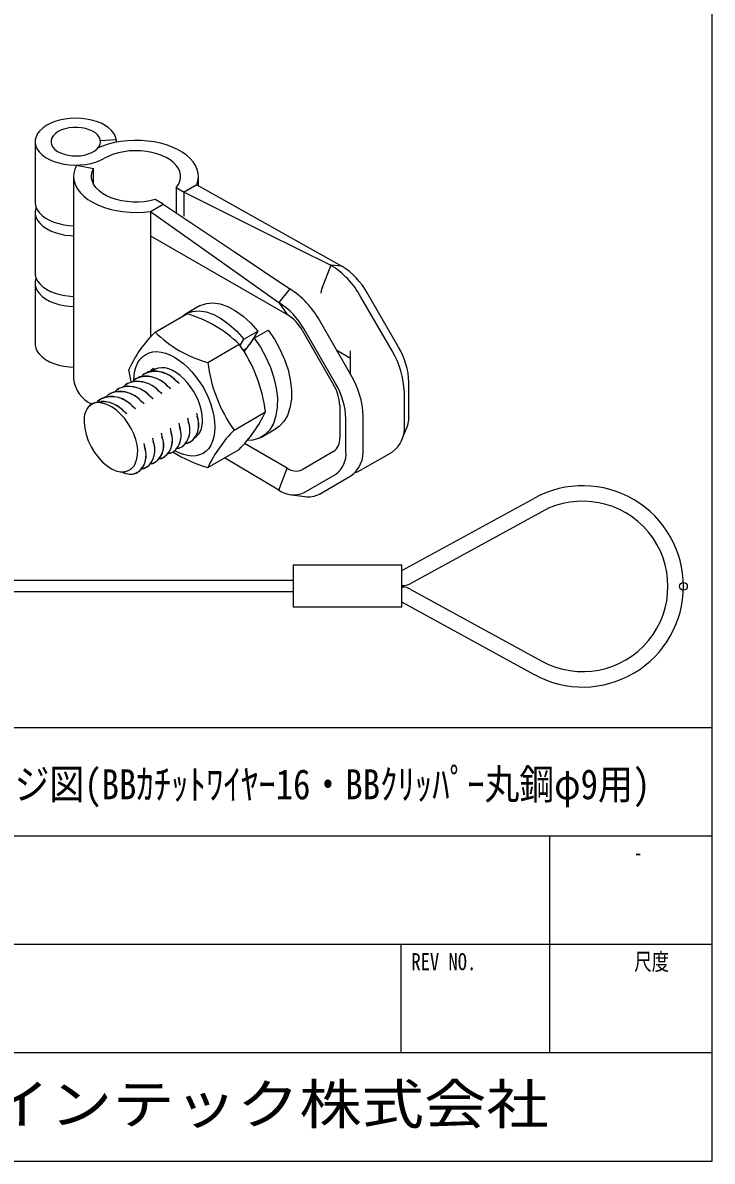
# Model space of a CAD drawing. Units: millimetres on the paper. Extents: x -141 to 141, y -97 to 98.
# Drawn here: x 96.2 to 140.7, y -96.8 to -23.2 of the extents above; entities that cross this region are included whole.
import ezdxf
from ezdxf.enums import TextEntityAlignment as Align

# ---------------------------------------------------------------- set-up
doc = ezdxf.new("R2010")
doc.units = ezdxf.units.MM
doc.header["$PDMODE"] = 32
doc.header["$PDSIZE"] = 0.5
doc.layers.add('0-0_文字･図枠･寸法', color=7, linetype='Continuous')
doc.layers.add('0-1_BBクリッパー', color=7, linetype='Continuous')
doc.styles.add('ＭＳ ゴシック', font='')
doc.styles.get('ＭＳ ゴシック').set_extended_font_data('MS Gothic')

msp = doc.modelspace()

# ---------------------------------------------------------------- linework, layer by layer
at = {"layer": '0-0_文字･図枠･寸法'}
for p, q in [((140.709, -24.503), (140.709, 98.247)), ((140.709, -96.753), (140.709, -24.503)), ((140.709, -75.753), (62.209, -75.753)), ((130.209, -75.753), (130.209, -89.753)), ((140.709, -82.753), (62.209, -82.753)), ((120.609, -82.753), (120.609, -89.753)), ((140.709, -89.753), (30.709, -89.753)), ((-141.291, -96.753), (140.709, -96.753))]:
    msp.add_line(p, q, dxfattribs=at)
msp.add_lwpolyline([(140.709, -68.753), (30.709, -68.753), (30.709, -96.753)], dxfattribs=at)
at = {"layer": '0-1_BBクリッパー'}
for p, q in [((96.992, -30.868), (96.992, -34.787)), ((101.209, -30.788), (102.229, -30.736)), ((102.229, -30.736), (102.229, -30.908)), ((101.082, -31.238), (101.082, -31.256)), ((101.204, -32.074), (101.471, -31.939)), ((99.673, -32.396), (100.768, -32.601)), ((100.768, -33.628), (100.768, -32.601)), ((99.475, -33.115), (99.475, -46.177)), ((106.105, -33.831), (106.105, -35.477)), ((106.105, -33.831), (106.614, -34.125)), ((107.428, -33.655), (106.614, -34.125)), ((107.428, -33.655), (116.793, -38.913)), ((107.538, -33.716), (107.538, -33.115)), ((106.614, -35.692), (106.614, -34.125)), ((104.442, -35.379), (105.256, -34.908)), ((105.256, -34.908), (104.748, -34.615)), ((96.992, -35.44), (96.992, -39.359)), ((104.442, -35.379), (104.442, -36.946)), ((104.442, -36.946), (104.442, -43.516)), ((104.442, -36.946), (113.272, -42.043)), ((116.087, -38.85), (115.504, -40.354)), ((116.793, -38.913), (116.087, -38.85)), ((96.992, -40.012), (96.992, -43.931)), ((113.428, -40.385), (112.723, -41.263)), ((120.037, -44.392), (118.007, -40.877)), ((120.454, -44.151), (118.424, -40.636)), ((107.597, -41.486), (106.692, -42.008)), ((112.723, -41.263), (113.272, -42.043)), ((104.74, -43.172), (106.776, -41.997)), ((117.377, -45.927), (115.348, -42.412)), ((110.47, -43.631), (111.375, -43.109)), ((111.375, -43.109), (110.847, -43.956)), ((114.231, -43.056), (116.261, -46.572)), ((116.384, -46.5), (114.355, -42.985)), ((108.136, -45.133), (110.172, -43.957)), ((110.22, -44.033), (110.47, -43.631)), ((110.478, -44.44), (111.143, -43.569)), ((111.119, -43.6), (111.089, -43.568)), ((110.637, -44.231), (110.424, -44.355)), ((117.36, -44.877), (116.477, -44.368)), ((117.36, -45.896), (117.36, -44.388)), ((103.193, -46.393), (103.042, -45.588)), ((104.656, -45.507), (104.647, -45.512)), ((103.525, -46.16), (103.516, -46.165)), ((104.091, -45.834), (104.082, -45.839)), ((102.394, -46.813), (102.385, -46.818)), ((102.959, -46.487), (102.95, -46.492)), ((120.832, -49.173), (120.832, -47.067)), ((121.13, -48.531), (121.13, -46.425)), ((100.693, -47.806), (100.422, -48.019)), ((100.688, -47.798), (100.513, -47.926)), ((100.697, -47.793), (100.688, -47.798)), ((100.874, -47.733), (100.809, -47.766)), ((101.263, -47.466), (101.254, -47.471)), ((101.828, -47.14), (101.819, -47.145)), ((107.431, -48.447), (107.424, -48.404)), ((109.834, -49.509), (111.87, -48.334)), ((116.658, -47.909), (116.658, -50.015)), ((106.3, -49.1), (106.293, -49.057)), ((106.865, -48.773), (106.858, -48.73)), ((117.06, -50.88), (117.06, -48.775)), ((118.172, -50.708), (118.172, -48.603)), ((105.168, -49.753), (105.162, -49.71)), ((105.734, -49.427), (105.727, -49.383)), ((111.611, -49.956), (112.516, -49.433)), ((120.653, -50.188), (120.978, -49.394)), ((104.037, -50.406), (104.03, -50.363)), ((104.603, -50.08), (104.596, -50.036)), ((106.457, -50.607), (106.466, -50.602)), ((107.023, -50.281), (107.032, -50.276)), ((108.136, -51.925), (110.172, -50.75)), ((113.272, -51.971), (110.504, -50.373)), ((105.326, -51.26), (105.335, -51.255)), ((105.892, -50.934), (105.901, -50.929)), ((112.723, -53.385), (109.225, -51.296)), ((116.261, -50.894), (114.231, -52.066)), ((118.007, -52.102), (120.037, -50.93)), ((103.123, -52.037), (103.186, -52.001)), ((103.186, -52.01), (103.129, -52.048)), ((103.137, -52.044), (103.179, -52.032)), ((103.156, -52.033), (103.157, -52.033)), ((104.195, -51.913), (104.204, -51.908)), ((104.76, -51.587), (104.77, -51.582)), ((112.723, -53.385), (113.272, -51.971)), ((103.629, -52.24), (103.638, -52.235)), ((114.355, -53.546), (116.384, -52.374)), ((115.348, -53.638), (117.377, -52.466)), ((113.546, -53.684), (114.397, -53.8)), ((120.721, -58.556), (129.226, -53.901)), ((129.707, -54.778), (121.201, -59.433)), ((113.679, -58.209), (120.679, -58.209)), ((113.679, -60.959), (113.679, -58.209)), ((120.679, -60.959), (120.679, -58.209)), ((120.679, -58.556), (120.721, -58.556)), ((83.852, -59.209), (113.679, -59.209)), ((120.721, -59.556), (120.679, -59.556)), ((113.679, -59.959), (83.852, -59.959)), ((120.679, -59.656), (120.721, -59.656)), ((121.201, -59.779), (129.707, -64.434)), ((120.679, -60.959), (113.679, -60.959)), ((120.721, -60.656), (120.679, -60.656)), ((129.226, -65.311), (120.721, -60.656))]:
    msp.add_line(p, q, dxfattribs=at)
for points in [[(102.229, -30.736), (102.174, -30.534), (102.073, -30.338), (101.927, -30.152), (101.738, -29.978), (101.511, -29.821), (101.249, -29.683), (100.957, -29.567), (100.641, -29.474), (100.306, -29.407), (99.958, -29.367), (99.604, -29.354), (99.25, -29.369), (98.903, -29.411), (98.569, -29.48), (98.255, -29.574), (97.964, -29.691), (97.705, -29.831), (97.48, -29.989), (97.294, -30.163), (97.15, -30.35), (97.052, -30.547), (97, -30.75), (96.996, -30.954), (97.04, -31.157), (97.131, -31.355), (97.268, -31.544), (97.447, -31.721), (97.666, -31.882), (97.92, -32.024), (98.206, -32.146), (98.517, -32.244), (98.848, -32.317), (99.194, -32.363), (99.547, -32.382), (99.901, -32.374), (100.25, -32.338), (100.588, -32.275), (100.907, -32.187), (101.204, -32.074)], [(107.428, -33.655), (107.506, -33.408), (107.537, -33.157), (107.522, -32.906), (107.46, -32.658), (107.351, -32.415), (107.198, -32.18), (107.002, -31.956), (106.766, -31.745), (106.491, -31.55), (106.182, -31.374), (105.841, -31.218), (105.474, -31.083), (105.083, -30.973), (104.674, -30.887), (104.252, -30.828), (103.821, -30.795), (103.386, -30.789), (102.953, -30.81), (102.526, -30.858), (102.11, -30.932), (101.711, -31.031), (101.333, -31.155), (101.06, -31.265)], [(106.105, -33.831), (106.242, -33.635), (106.334, -33.43), (106.38, -33.22), (106.38, -33.009), (106.334, -32.799), (106.241, -32.594), (106.105, -32.398), (105.926, -32.213), (105.708, -32.043), (105.454, -31.89), (105.169, -31.758), (104.857, -31.647), (104.523, -31.56), (104.173, -31.498), (103.812, -31.462), (103.445, -31.453), (103.08, -31.471), (102.722, -31.515), (102.377, -31.586), (102.049, -31.681), (101.746, -31.8), (101.471, -31.939)], [(99.673, -32.396), (99.558, -32.646), (99.492, -32.903), (99.476, -33.162), (99.511, -33.421), (99.594, -33.676), (99.727, -33.924), (99.906, -34.162), (100.13, -34.386), (100.397, -34.595), (100.701, -34.786), (101.041, -34.956), (101.411, -35.103), (101.808, -35.225), (102.225, -35.321), (102.658, -35.39), (103.102, -35.43), (103.551, -35.442), (104, -35.425), (104.442, -35.379)], [(104.748, -34.615), (104.402, -34.695), (104.041, -34.748), (103.671, -34.774), (103.299, -34.773), (102.93, -34.743), (102.57, -34.687), (102.226, -34.604), (101.904, -34.496), (101.609, -34.365), (101.345, -34.213), (101.118, -34.043), (100.93, -33.857), (100.786, -33.658), (100.687, -33.451), (100.635, -33.238), (100.632, -33.023), (100.676, -32.81), (100.768, -32.601)], [(106.614, -34.125), (111.919, -36.771), (116.087, -38.85)], [(96.992, -34.787), (96.996, -34.873), (97.04, -35.076), (97.131, -35.274), (97.268, -35.463), (97.447, -35.64), (97.666, -35.801), (97.92, -35.943), (98.206, -36.064), (98.517, -36.163), (98.848, -36.235), (99.194, -36.282), (99.475, -36.3)], [(97.054, -35.114), (97.031, -35.18), (96.994, -35.382), (97.004, -35.585), (97.061, -35.785), (97.164, -35.979), (97.311, -36.164), (97.499, -36.335), (97.725, -36.49), (97.985, -36.627), (98.275, -36.742), (98.588, -36.834), (98.92, -36.901), (99.265, -36.941), (99.475, -36.953)], [(105.256, -34.908), (109.833, -37.975), (113.428, -40.385)], [(104.442, -35.379), (109.079, -38.674), (112.723, -41.263)], [(96.992, -39.359), (97.004, -39.504), (97.061, -39.704), (97.164, -39.898), (97.311, -40.082), (97.499, -40.254), (97.725, -40.409), (97.985, -40.546), (98.275, -40.661), (98.588, -40.753), (98.92, -40.819), (99.265, -40.86), (99.475, -40.871)], [(97.054, -39.685), (97.052, -39.691), (97, -39.893), (96.996, -40.098), (97.04, -40.301), (97.131, -40.499), (97.268, -40.688), (97.447, -40.864), (97.666, -41.025), (97.92, -41.168), (98.206, -41.289), (98.517, -41.387), (98.848, -41.46), (99.194, -41.507), (99.475, -41.524)], [(115.504, -40.354), (115.459, -40.506), (115.443, -40.65)], [(106.484, -42.165), (106.752, -41.975), (107.143, -41.839), (107.578, -41.806), (108.039, -41.875), (108.522, -42.044), (109.025, -42.313), (109.529, -42.677), (110.016, -43.123), (110.47, -43.631)], [(107.601, -41.493), (107.657, -41.453), (108.048, -41.316), (108.483, -41.284), (108.944, -41.353), (109.427, -41.521), (109.93, -41.79), (110.434, -42.155), (110.921, -42.6), (111.375, -43.109)], [(111.143, -43.569), (112.048, -43.047), (112.447, -43.634), (112.801, -44.272), (113.095, -44.941), (113.319, -45.614), (113.467, -46.269), (113.54, -46.902), (113.534, -47.509), (113.446, -48.066), (113.28, -48.554), (113.045, -48.958), (112.743, -49.276), (112.509, -49.422)], [(96.992, -43.931), (96.996, -44.017), (97.04, -44.22), (97.131, -44.418), (97.268, -44.606), (97.447, -44.783), (97.666, -44.944), (97.92, -45.087), (98.206, -45.208), (98.517, -45.306), (98.848, -45.379), (99.194, -45.426), (99.475, -45.443)], [(111.143, -43.569), (111.542, -44.156), (111.896, -44.795), (112.19, -45.463), (112.414, -46.137), (112.562, -46.791), (112.635, -47.424), (112.629, -48.031), (112.541, -48.589), (112.375, -49.077), (112.14, -49.48), (111.838, -49.799), (111.468, -50.03), (111.041, -50.16), (110.665, -50.181)], [(103.373, -46.302), (103.389, -45.974), (103.438, -45.668), (103.519, -45.39), (103.632, -45.142), (103.773, -44.928), (103.943, -44.75), (104.138, -44.611), (104.356, -44.511), (104.595, -44.453), (104.852, -44.438), (105.122, -44.465), (105.404, -44.533), (105.693, -44.643), (105.985, -44.793), (106.278, -44.981), (106.566, -45.205), (106.848, -45.461), (107.119, -45.746), (107.375, -46.058), (107.614, -46.392), (107.832, -46.743), (108.028, -47.108), (108.197, -47.482), (108.339, -47.86), (108.451, -48.237), (108.532, -48.609), (108.581, -48.971), (108.597, -49.318), (108.581, -49.646), (108.532, -49.951), (108.451, -50.23), (108.339, -50.478), (108.197, -50.692), (108.028, -50.87), (107.832, -51.009), (107.614, -51.109), (107.375, -51.167), (107.119, -51.182), (106.848, -51.155)], [(104.653, -45.523), (104.554, -45.573), (104.4, -45.728)], [(104.633, -45.554), (104.538, -45.603), (104.415, -45.726)], [(107.795, -48.855), (107.778, -48.56), (107.728, -48.252), (107.645, -47.936), (107.532, -47.617), (107.389, -47.301), (107.22, -46.996), (107.029, -46.705), (106.818, -46.435), (106.591, -46.191), (106.353, -45.976), (106.109, -45.796), (105.862, -45.654), (105.617, -45.551), (105.379, -45.491), (105.152, -45.474), (104.941, -45.5), (104.75, -45.569), (104.581, -45.681), (104.574, -45.687)], [(103.522, -46.176), (103.423, -46.226), (103.269, -46.381)], [(103.502, -46.207), (103.407, -46.256), (103.284, -46.379)], [(104.056, -46.024), (103.755, -46.074), (103.57, -46.168)], [(104.087, -45.849), (103.989, -45.899), (103.834, -46.055)], [(104.068, -45.88), (103.972, -45.929), (103.85, -46.052)], [(104.621, -45.698), (104.321, -45.747), (104.136, -45.842)], [(102.359, -47.004), (102.058, -47.053), (101.874, -47.147)], [(102.39, -46.829), (102.292, -46.879), (102.137, -47.034)], [(102.371, -46.86), (102.275, -46.909), (102.153, -47.032)], [(102.924, -46.677), (102.624, -46.727), (102.439, -46.821)], [(102.956, -46.502), (102.858, -46.553), (102.703, -46.708)], [(102.936, -46.533), (102.841, -46.582), (102.718, -46.705)], [(103.49, -46.351), (103.189, -46.4), (103.005, -46.494)], [(105.162, -47.151), (105.088, -47.085), (105.012, -47.018)], [(105.17, -47.157), (105.061, -47.052), (105.021, -47.026)], [(105.728, -46.825), (105.654, -46.759), (105.579, -46.692)], [(105.735, -46.83), (105.627, -46.725), (105.587, -46.699)], [(106.294, -46.499), (106.221, -46.434), (106.146, -46.367)], [(106.301, -46.504), (106.192, -46.399), (106.153, -46.373)], [(103.562, -51.37), (103.61, -51.093), (103.614, -50.784), (103.572, -50.454), (103.488, -50.11), (103.36, -49.752), (103.193, -49.399), (102.987, -49.055), (102.752, -48.736), (102.491, -48.448), (102.214, -48.201), (101.917, -47.995), (101.62, -47.846), (101.33, -47.758), (101.055, -47.732), (100.782, -47.773)], [(101.259, -47.482), (101.161, -47.532), (101.006, -47.687)], [(101.239, -47.513), (101.144, -47.562), (101.022, -47.685)], [(101.793, -47.33), (101.493, -47.38), (101.308, -47.474)], [(101.825, -47.155), (101.726, -47.206), (101.572, -47.361)], [(101.805, -47.186), (101.71, -47.235), (101.587, -47.358)], [(104.033, -47.806), (103.959, -47.74), (103.883, -47.672)], [(104.039, -47.81), (103.93, -47.705), (103.89, -47.679)], [(104.597, -47.478), (104.523, -47.412), (104.447, -47.344)], [(104.604, -47.483), (104.495, -47.378), (104.456, -47.352)], [(102.908, -48.463), (102.799, -48.358), (102.757, -48.33)], [(102.908, -48.465), (102.834, -48.398), (102.758, -48.331)], [(103.47, -48.135), (103.396, -48.069), (103.32, -48.001)], [(103.473, -48.136), (103.364, -48.031), (103.325, -48.005)], [(107.466, -48.617), (107.446, -48.519), (107.425, -48.42)], [(100.163, -48.654), (100.15, -49.008), (100.19, -49.389), (100.282, -49.788), (100.425, -50.193), (100.607, -50.578), (100.829, -50.945), (101.078, -51.278), (101.352, -51.574), (101.637, -51.817), (101.929, -52.007), (102.211, -52.134), (102.484, -52.201), (102.738, -52.204), (102.966, -52.143), (103.048, -52.102)], [(106.334, -49.265), (106.313, -49.167), (106.293, -49.068)], [(106.9, -48.941), (106.88, -48.844), (106.859, -48.744)], [(105.201, -49.912), (105.181, -49.815), (105.16, -49.715)], [(105.768, -49.589), (105.747, -49.491), (105.727, -49.391)], [(107.047, -50.234), (107.129, -50.193), (107.305, -50.003)], [(104.07, -50.563), (104.05, -50.468), (104.03, -50.372)], [(104.635, -50.235), (104.615, -50.138), (104.594, -50.039)], [(105.916, -50.887), (105.998, -50.846), (106.174, -50.656)], [(106.135, -50.698), (106.284, -50.681), (106.452, -50.597)], [(106.14, -50.693), (106.251, -50.68), (106.411, -50.6)], [(106.482, -50.56), (106.563, -50.519), (106.74, -50.329)], [(106.701, -50.371), (106.85, -50.354), (107.017, -50.271)], [(106.705, -50.366), (106.817, -50.354), (106.978, -50.273)], [(104.785, -51.54), (104.866, -51.499), (105.043, -51.309)], [(105.004, -51.351), (105.153, -51.334), (105.32, -51.25)], [(105.008, -51.346), (105.12, -51.333), (105.281, -51.253)], [(105.351, -51.213), (105.432, -51.172), (105.608, -50.982)], [(105.569, -51.024), (105.719, -51.007), (105.886, -50.924)], [(105.574, -51.019), (105.686, -51.007), (105.845, -50.927)], [(106.848, -51.155), (106.566, -51.087), (106.278, -50.976), (106.008, -50.84)], [(103.654, -52.193), (103.735, -52.152), (103.912, -51.962)], [(103.877, -51.999), (103.989, -51.986), (104.149, -51.906)], [(103.885, -52.002), (104.022, -51.987), (104.189, -51.903)], [(104.22, -51.866), (104.301, -51.825), (104.477, -51.635)], [(104.438, -51.677), (104.588, -51.66), (104.755, -51.577)], [(104.443, -51.672), (104.554, -51.66), (104.715, -51.579)], [(117.666, -52.239), (117.81, -52.195), (118.007, -52.102)]]:
    msp.add_lwpolyline(points, dxfattribs=at)
msp.add_lwpolyline([(98.484, -30.215), (98.309, -30.335), (98.172, -30.47), (98.076, -30.617), (98.025, -30.771), (98.019, -30.927), (98.059, -31.082), (98.144, -31.231), (98.271, -31.369), (98.437, -31.493), (98.637, -31.599), (98.865, -31.684), (99.115, -31.746), (99.379, -31.782), (99.649, -31.792), (99.919, -31.775), (100.18, -31.732), (100.425, -31.665), (100.647, -31.574), (100.839, -31.464), (100.995, -31.336), (101.112, -31.195), (101.186, -31.044), (101.215, -30.888), (101.198, -30.732), (101.135, -30.579), (101.028, -30.435), (100.881, -30.304), (100.698, -30.188), (100.483, -30.093), (100.243, -30.019), (99.986, -29.97), (99.717, -29.947), (99.446, -29.95), (99.18, -29.98), (98.926, -30.035), (98.692, -30.114)], close=True, dxfattribs=at)
for centre, radius, start, end in [((113.156, -43.55), 5.539, 28.85561, 58.04532), ((114.301, -42.908), 4.708, 28.85562, 58.04532), ((110.497, -45.085), 5.539, 28.85561, 58.04532), ((110.231, -45.257), 4.708, 28.85562, 58.04532), ((104.694, -49.525), 7.81, 45.46392, 74.54145), ((111.806, -44.393), 2.769, 28.85561, 58.04532), ((110.47, -49.004), 8.176, 134.49537, 155.30328), ((110.123, -37.768), 7.628, 225.10876, 254.89661), ((102.317, -49.522), 9.626, 7.09279, 35.31857), ((115.296, -47.257), 5.539, 1.9565, 31.14372), ((116.424, -46.586), 4.708, 1.95652, 31.14371), ((117.688, -43.944), 9.626, 187.09276, 215.3186), ((101.467, -45.995), 2, 185.2096, 246.33207), ((103.514, -48.355), 2.008, 41.74263, 90.0356), ((104.188, -47.81), 1.767, 38.90057, 111.84255), ((104.079, -48.029), 2.009, 41.72996, 90.03163), ((104.753, -47.484), 1.767, 38.90036, 111.83855), ((104.645, -47.705), 2.011, 41.70254, 90.02134), ((112.636, -48.792), 5.539, 1.9565, 31.14372), ((102.491, -48.79), 1.767, 38.90041, 111.83876), ((102.382, -49.01), 2.01, 41.71277, 90.0254), ((103.057, -48.463), 1.767, 38.90047, 111.84152), ((102.948, -48.682), 2.008, 41.73661, 90.03356), ((103.622, -48.137), 1.767, 38.90039, 111.83823), ((113.89, -48.004), 2.77, 1.95653, 31.14369), ((112.354, -48.935), 4.708, 1.95652, 31.14371), ((101.007, -48.488), 0.75, 107.44259, 141.25654), ((101.36, -49.443), 1.767, 38.90038, 111.84028), ((101.254, -49.662), 2.008, 41.50269, 90.09206), ((101.926, -49.116), 1.767, 38.90047, 111.84029), ((101.816, -49.34), 2.013, 41.67386, 90.01067), ((101.406, -48.784), 1.25, 150.01927, 174.03439), ((101.246, -48.703), 1.071, 140.30939, 149.4894), ((103.735, -44.422), 9.026, 315.48467, 334.31399), ((118.859, -48.576), 2.272, 338.89352, 1.14127), ((105.056, -49.833), 1.372, 307.68749, 23.56278), ((104.782, -49.802), 1.637, 329.16779, 19.22663), ((105.624, -49.508), 1.369, 307.64683, 23.46532), ((105.35, -49.477), 1.635, 329.149, 19.18149), ((106.188, -49.18), 1.371, 307.67691, 23.53333), ((105.917, -49.151), 1.633, 329.1359, 19.14942), ((106.478, -48.975), 1.322, 310.82796, 5.22779), ((118.91, -49.362), 1.931, 305.69803, 5.62039), ((103.926, -50.486), 1.371, 307.66933, 23.52168), ((103.646, -50.454), 1.642, 329.20632, 19.31883), ((104.493, -50.161), 1.369, 307.65203, 23.47171), ((104.214, -50.128), 1.639, 329.18643, 19.27098), ((116.27, -55.837), 9.026, 135.48464, 154.31401), ((115.697, -50.109), 0.966, 305.6981, 5.62033), ((102.796, -51.14), 1.37, 307.65435, 23.487), ((102.512, -51.106), 1.644, 329.22365, 19.35997), ((103.361, -50.813), 1.37, 307.66055, 23.48727), ((103.077, -50.779), 1.645, 329.2324, 19.38098), ((116.25, -50.897), 1.931, 305.69803, 5.62039), ((101.648, -50.882), 1.976, 337.88068, 345.67904), ((110.575, -43.472), 8.798, 237.87116, 253.9008), ((115.426, -51.041), 1.642, 305.69805, 5.62035), ((103.122, -51.38), 0.969, 238.03706, 298.47251), ((103.154, -51.373), 0.977, 238.12039, 298.74952), ((102.44, -51.026), 1.236, 299.45441, 309.94487), ((102.631, -51.29), 0.91, 311.40056, 338.39809), ((113.834, -51.186), 0.966, 234.38182, 294.31395), ((113.679, -52.05), 1.641, 234.38185, 294.31393), ((114.634, -52.328), 1.492, 260.83696, 298.58936), ((132.349, -59.606), 6.503, 0, 118.69139), ((132.349, -59.606), 5.503, 241.30861, 118.69139), ((120.721, -58.556), 1, 270, 298.69138), ((120.721, -60.656), 1, 61.30862, 90), ((132.349, -59.606), 6.503, 241.30861, 0)]:
    msp.add_arc(centre, radius, start, end, dxfattribs=at)
msp.add_point((138.852, -59.606), dxfattribs=at)

# ---------------------------------------------------------------- texts
at = {"layer": '0-0_文字･図枠･寸法', "style": 'ＭＳ ゴシック'}
for s, height, width, p in [('天井落下防止金具取付イメージ図(BBｶﾁｯﾄﾜｲﾔｰ16・BBｸﾘｯﾊﾟｰ丸鋼φ9用)', 1.94, 0.85, (66.424, -73.945)), ('-', 1.1, 0.65, (135.689, -77.685)), ('REV NO.', 1.1, 0.8, (121.284, -84.737)), ('尺度', 1.1, 0.75, (135.678, -84.737)), ('日栄インテック株式会社', 2.566, 1.15, (85.873, -95.117))]:
    msp.add_text(s, height=height, dxfattribs=dict(at, width=width)).set_placement(p, align=Align.BOTTOM_LEFT)

doc.saveas('drawing.dxf')
